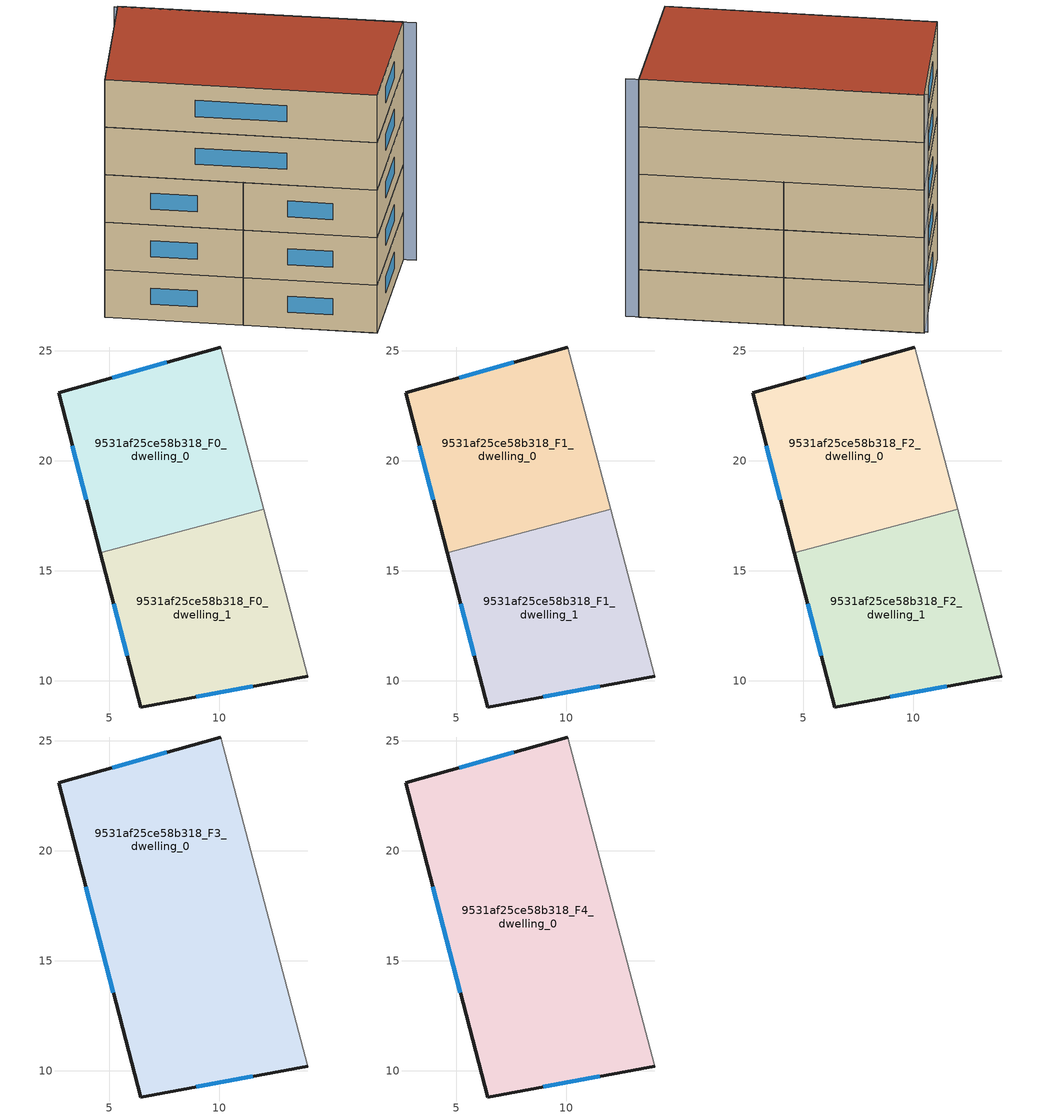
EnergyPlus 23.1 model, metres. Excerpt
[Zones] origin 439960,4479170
9531af25ce58b318_F0_dwelling_0
 floor ground (EU_floor_Construction): 12.03,17.8 10.07,25.17 2.7,23.09 4.6,15.83 z0
 wall outside (EU_wall_Construction): 4.6,15.83 2.7,23.09 10.07,25.17 z0:3
 wall adiabatic (EU_wall_Construction): 10.07,25.17 12.03,17.8 z0:3
 wall to 9531af25ce58b318_F0_dwelling_1 (EU_wall_Construction): 12.02,17.8 4.6,15.83 z0:3
 window (EU_Window_Construction): 3.97,18.24 3.33,20.68 / 5.14,23.78 7.63,24.48 z0.99:2.01
9531af25ce58b318_F0_dwelling_1
 floor ground (EU_floor_Construction): 14.03,10.22 12.03,17.8 4.6,15.83 6.43,8.82 z0
 wall outside (EU_wall_Construction): 14.03,10.22 6.43,8.82 4.6,15.83 z0:3
 wall adiabatic (EU_wall_Construction): 12.03,17.8 14.03,10.22 z0:3
 window (EU_Window_Construction): 11.52,9.76 8.95,9.28 / 5.83,11.14 5.21,13.51 z0.99:2.01
9531af25ce58b318_F1_dwelling_0
 floor to 9531af25ce58b318_F0_dwelling_0 (EU_floor_Construction): 12.02,17.8 10.07,25.17 2.7,23.09 4.6,15.83 z3
 wall outside (EU_wall_Construction): 4.6,15.83 2.7,23.09 10.07,25.17 z3:6
 wall adiabatic (EU_wall_Construction): 10.07,25.17 12.03,17.8 z3:6
 wall to 9531af25ce58b318_F1_dwelling_1 (EU_wall_Construction): 12.02,17.8 4.6,15.83 z3:6
 window (EU_Window_Construction): 3.97,18.24 3.33,20.68 / 5.14,23.78 7.63,24.48 z3.99:5.01
9531af25ce58b318_F1_dwelling_1
 floor to 9531af25ce58b318_F0_dwelling_1 (EU_floor_Construction): 14.03,10.22 12.02,17.8 4.6,15.83 6.43,8.82 z3
 wall outside (EU_wall_Construction): 14.03,10.22 6.43,8.82 4.6,15.83 z3:6
 wall adiabatic (EU_wall_Construction): 12.03,17.8 14.03,10.22 z3:6
 window (EU_Window_Construction): 11.52,9.76 8.95,9.28 / 5.83,11.14 5.21,13.51 z3.99:5.01
9531af25ce58b318_F2_dwelling_0
 floor to 9531af25ce58b318_F1_dwelling_0 (EU_floor_Construction): 12.02,17.8 10.07,25.17 2.7,23.09 4.6,15.83 z6
 wall outside (EU_wall_Construction): 4.6,15.83 2.7,23.09 10.07,25.17 z6:9
 wall adiabatic (EU_wall_Construction): 10.07,25.17 12.03,17.8 z6:9
 wall to 9531af25ce58b318_F2_dwelling_1 (EU_wall_Construction): 12.02,17.8 4.6,15.83 z6:9
 window (EU_Window_Construction): 3.97,18.24 3.33,20.68 / 5.14,23.78 7.63,24.48 z6.99:8.01
9531af25ce58b318_F2_dwelling_1
 floor to 9531af25ce58b318_F1_dwelling_1 (EU_floor_Construction): 14.03,10.22 12.02,17.8 4.6,15.83 6.43,8.82 z6
 wall outside (EU_wall_Construction): 14.03,10.22 6.43,8.82 4.6,15.83 z6:9
 wall adiabatic (EU_wall_Construction): 12.03,17.8 14.03,10.22 z6:9
 window (EU_Window_Construction): 11.52,9.76 8.95,9.28 / 5.83,11.14 5.21,13.51 z6.99:8.01
9531af25ce58b318_F3_dwelling_0
 floor to 9531af25ce58b318_F2_dwelling_0 (EU_floor_Construction): 12.02,17.8 10.07,25.17 2.7,23.09 4.6,15.83 z9
 floor to 9531af25ce58b318_F2_dwelling_1 (EU_floor_Construction): 14.03,10.22 12.02,17.8 4.6,15.83 6.43,8.82 z9
 wall outside (EU_wall_Construction): 14.03,10.22 6.43,8.82 2.7,23.09 10.07,25.17 z9:12
 wall adiabatic (EU_wall_Construction): 10.07,25.17 14.03,10.22 z9:12
 window (EU_Window_Construction): 11.52,9.76 8.95,9.28 / 5.2,13.55 3.94,18.36 / 5.14,23.78 7.63,24.48 z9.99:11.01
9531af25ce58b318_F4_dwelling_0
 floor to 9531af25ce58b318_F3_dwelling_0 (EU_floor_Construction): 14.03,10.22 10.07,25.17 2.7,23.09 6.43,8.82 z12
 wall outside (EU_wall_Construction): 14.03,10.22 6.43,8.82 2.7,23.09 10.07,25.17 z12:15
 wall adiabatic (EU_wall_Construction): 10.07,25.17 14.03,10.22 z12:15
 window (EU_Window_Construction): 11.52,9.76 8.95,9.28 / 5.2,13.55 3.94,18.36 / 5.14,23.78 7.63,24.48 z12.99:14.01
 roof outside (EU_roof_Construction): 10.07,25.17 14.03,10.22 6.43,8.82 2.7,23.09 z15
shading: 14.22,9.54 9.94,25.31 z0:15
[Building]
EU S2 Campaign: North Axis=0; Terrain=City; Solar Distribution=FullExterior
[Site:Location]
Madrid: Latitude=40.5; Longitude=-3.5; Time Zone=1; Elevation=609
[SizingPeriod:WeatherFileDays]
AnnualSizingPeriod: Begin Month=1; Begin Day of Month=1; End Month=12; End Day of Month=31; Day of Week for Start Day=Monday; Use Weather File Daylight Saving Period=No; Use Weather File Rain and Snow Indicators=No
[MATERIAL]
EU_InternalMass_Material: Roughness=MediumRough; Thickness=0.1; Conductivity=1; Density=1800; Specific Heat=900; Thermal Absorptance=0.9; Solar Absorptance=0.7; Visible Absorptance=0.7
[MATERIAL:NOMASS] Roughness=MediumRough; Thermal Absorptance=0.9; Solar Absorptance=0.7; Visible Absorptance=0.7
Name | Thermal Resistance
EU_wall_NoMass | 0.609216
EU_roof_NoMass | 0.513268
EU_floor_NoMass | 0.568163
[WINDOWMATERIAL:SIMPLEGLAZINGSYSTEM]
EU_Window_SimpleGlazing: UFactor=5.50606; Solar Heat Gain Coefficient=0.85; Visible Transmittance=0.85
[CONSTRUCTION]
EU_wall_Construction: EU_wall_NoMass
EU_roof_Construction: EU_roof_NoMass
EU_floor_Construction: EU_floor_NoMass
EU_InternalMass_Construction: EU_InternalMass_Material
EU_Window_Construction: EU_Window_SimpleGlazing
[ZONE] Type=1; Multiplier=1; Ceiling Height=autocalculate; Floor Area=autocalculate; Part of Total Floor Area=Yes
Name | Volume
9531af25ce58b318_F0_dwelling_0; 9531af25ce58b318_F1_dwelling_0; 9531af25ce58b318_F2_dwelling_0; 9531af25ce58b318_F0_dwelling_1; 9531af25ce58b318_F1_dwelling_1; 9531af25ce58b318_F2_dwelling_1 | 174.11
9531af25ce58b318_F3_dwelling_0 | 348.211
9531af25ce58b318_F4_dwelling_0 | 348.212
[INTERNALMASS] Construction=EU_InternalMass_Construction
Name | Zone or ZoneList | Surface Area
9531af25ce58b318_F0_dwelling_0_EU_InternalMass | 9531af25ce58b318_F0_dwelling_0 | 58.0367
9531af25ce58b318_F0_dwelling_1_EU_InternalMass | 9531af25ce58b318_F0_dwelling_1 | 58.0366
9531af25ce58b318_F1_dwelling_0_EU_InternalMass | 9531af25ce58b318_F1_dwelling_0 | 58.0367
9531af25ce58b318_F1_dwelling_1_EU_InternalMass | 9531af25ce58b318_F1_dwelling_1 | 58.0366
9531af25ce58b318_F2_dwelling_0_EU_InternalMass | 9531af25ce58b318_F2_dwelling_0 | 58.0367
9531af25ce58b318_F2_dwelling_1_EU_InternalMass | 9531af25ce58b318_F2_dwelling_1 | 58.0366
9531af25ce58b318_F3_dwelling_0_EU_InternalMass | 9531af25ce58b318_F3_dwelling_0 | 116.071
9531af25ce58b318_F4_dwelling_0_EU_InternalMass | 9531af25ce58b318_F4_dwelling_0 | 116.071
[OTHEREQUIPMENT] Fuel Type=Electricity; Design Level Calculation Method=Watts/Area; Power per Zone Floor Area=1; Fraction Latent=0; Fraction Radiant=0; Fraction Lost=0; Carbon Dioxide Generation Rate=0; EndUse Subcategory=EU_Step8_InternalGains
Name | Zone or ZoneList or Space or SpaceList | Schedule
EU_Step8_InternalGain_9531af25ce58b318_F0_dwelling_0_f000 | 9531af25ce58b318_F0_dwelling_0 | EU_Step8_GainSchedule_9531af25ce58b318_F0_dwelling_0_f000
EU_Step8_InternalGain_9531af25ce58b318_F0_dwelling_1_f000 | 9531af25ce58b318_F0_dwelling_1 | EU_Step8_GainSchedule_9531af25ce58b318_F0_dwelling_1_f000
EU_Step8_InternalGain_9531af25ce58b318_F1_dwelling_0_f000 | 9531af25ce58b318_F1_dwelling_0 | EU_Step8_GainSchedule_9531af25ce58b318_F1_dwelling_0_f000
EU_Step8_InternalGain_9531af25ce58b318_F1_dwelling_1_f000 | 9531af25ce58b318_F1_dwelling_1 | EU_Step8_GainSchedule_9531af25ce58b318_F1_dwelling_1_f000
EU_Step8_InternalGain_9531af25ce58b318_F2_dwelling_0_f000 | 9531af25ce58b318_F2_dwelling_0 | EU_Step8_GainSchedule_9531af25ce58b318_F2_dwelling_0_f000
EU_Step8_InternalGain_9531af25ce58b318_F2_dwelling_1_f000 | 9531af25ce58b318_F2_dwelling_1 | EU_Step8_GainSchedule_9531af25ce58b318_F2_dwelling_1_f000
EU_Step8_InternalGain_9531af25ce58b318_F3_dwelling_0_f000 | 9531af25ce58b318_F3_dwelling_0 | EU_Step8_GainSchedule_9531af25ce58b318_F3_dwelling_0_f000
EU_Step8_InternalGain_9531af25ce58b318_F4_dwelling_0_f000 | 9531af25ce58b318_F4_dwelling_0 | EU_Step8_GainSchedule_9531af25ce58b318_F4_dwelling_0_f000
[ZONEVENTILATION:DESIGNFLOWRATE] Schedule=EU_AlwaysOn; Design Flow Rate Calculation Method=AirChanges/Hour; Air Changes per Hour=0.752966; Ventilation Type=Natural; Fan Pressure Rise=0; Fan Total Efficiency=1; Constant Term Coefficient=1; Temperature Term Coefficient=0; Velocity Term Coefficient=0; Velocity Squared Term Coefficient=0; Minimum Indoor Temperature=-100; Maximum Indoor Temperature=100; Delta Temperature=-100; Minimum Outdoor Temperature=-100; Maximum Outdoor Temperature=100; Maximum Wind Speed=40
Name | Zone or ZoneList or Space or SpaceList
EU_ConstantAir_9531af25ce58b318_F0_dwelling_0 | 9531af25ce58b318_F0_dwelling_0
EU_ConstantAir_9531af25ce58b318_F0_dwelling_1 | 9531af25ce58b318_F0_dwelling_1
EU_ConstantAir_9531af25ce58b318_F1_dwelling_0 | 9531af25ce58b318_F1_dwelling_0
EU_ConstantAir_9531af25ce58b318_F1_dwelling_1 | 9531af25ce58b318_F1_dwelling_1
EU_ConstantAir_9531af25ce58b318_F2_dwelling_0 | 9531af25ce58b318_F2_dwelling_0
EU_ConstantAir_9531af25ce58b318_F2_dwelling_1 | 9531af25ce58b318_F2_dwelling_1
EU_ConstantAir_9531af25ce58b318_F3_dwelling_0 | 9531af25ce58b318_F3_dwelling_0
EU_ConstantAir_9531af25ce58b318_F4_dwelling_0 | 9531af25ce58b318_F4_dwelling_0
[HVACTEMPLATE:THERMOSTAT] Constant Heating Setpoint=20; Constant Cooling Setpoint=50
EU_HeatOnly_9531af25ce58b318_F0_dwelling_0; EU_HeatOnly_9531af25ce58b318_F0_dwelling_1; EU_HeatOnly_9531af25ce58b318_F1_dwelling_0; EU_HeatOnly_9531af25ce58b318_F1_dwelling_1; EU_HeatOnly_9531af25ce58b318_F2_dwelling_0; EU_HeatOnly_9531af25ce58b318_F2_dwelling_1; EU_HeatOnly_9531af25ce58b318_F3_dwelling_0; EU_HeatOnly_9531af25ce58b318_F4_dwelling_0
[HVACTEMPLATE:ZONE:IDEALLOADSAIRSYSTEM] System Availability Schedule=EU_AlwaysOn; Maximum Heating Supply Air Temperature=50; Minimum Cooling Supply Air Temperature=13; Maximum Heating Supply Air Humidity Ratio=0.0156; Minimum Cooling Supply Air Humidity Ratio=0.0077; Heating Limit=NoLimit; Cooling Limit=NoLimit; Heating Availability Schedule=EU_AlwaysOn; Cooling Availability Schedule=EU_CoolingOff; Dehumidification Control Type=ConstantSensibleHeatRatio; Cooling Sensible Heat Ratio=0.7; Dehumidification Setpoint=60; Humidification Control Type=None; Humidification Setpoint=30; Outdoor Air Method=None; Outdoor Air Flow Rate per Person=0.00944; Outdoor Air Flow Rate per Zone Floor Area=0; Outdoor Air Flow Rate per Zone=0; Demand Controlled Ventilation Type=None; Outdoor Air Economizer Type=NoEconomizer; Heat Recovery Type=None; Sensible Heat Recovery Effectiveness=0.7; Latent Heat Recovery Effectiveness=0.65
Name | Template Thermostat
9531af25ce58b318_F0_dwelling_0 | EU_HeatOnly_9531af25ce58b318_F0_dwelling_0
9531af25ce58b318_F0_dwelling_1 | EU_HeatOnly_9531af25ce58b318_F0_dwelling_1
9531af25ce58b318_F1_dwelling_0 | EU_HeatOnly_9531af25ce58b318_F1_dwelling_0
9531af25ce58b318_F1_dwelling_1 | EU_HeatOnly_9531af25ce58b318_F1_dwelling_1
9531af25ce58b318_F2_dwelling_0 | EU_HeatOnly_9531af25ce58b318_F2_dwelling_0
9531af25ce58b318_F2_dwelling_1 | EU_HeatOnly_9531af25ce58b318_F2_dwelling_1
9531af25ce58b318_F3_dwelling_0 | EU_HeatOnly_9531af25ce58b318_F3_dwelling_0
9531af25ce58b318_F4_dwelling_0 | EU_HeatOnly_9531af25ce58b318_F4_dwelling_0
[SIZING:ZONE] Zone Cooling Design Supply Air Temperature Input Method=SupplyAirTemperature; Zone Cooling Design Supply Air Temperature=13; Zone Heating Design Supply Air Temperature Input Method=SupplyAirTemperature; Zone Heating Design Supply Air Temperature=50; Zone Cooling Design Supply Air Humidity Ratio=0.008; Zone Heating Design Supply Air Humidity Ratio=0.008; Cooling Design Air Flow Method=DesignDay; Cooling Design Air Flow Rate=0; Cooling Minimum Air Flow per Zone Floor Area=0.000762; Cooling Minimum Air Flow=0; Cooling Minimum Air Flow Fraction=0.2; Heating Design Air Flow Method=DesignDay; Heating Design Air Flow Rate=0; Heating Maximum Air Flow per Zone Floor Area=0.002032; Heating Maximum Air Flow=0.141576; Heating Maximum Air Flow Fraction=0.3; Account for Dedicated Outdoor Air System=No; Dedicated Outdoor Air System Control Strategy=NeutralSupplyAir; Dedicated Outdoor Air Low Setpoint Temperature for Design=autosize; Dedicated Outdoor Air High Setpoint Temperature for Design=autosize; Zone Load Sizing Method=Sensible Load Only No Latent Load; Zone Latent Cooling Design Supply Air Humidity Ratio Input Method=HumidityRatioDifference; Zone Cooling Design Supply Air Humidity Ratio Difference=0.005; Zone Latent Heating Design Supply Air Humidity Ratio Input Method=HumidityRatioDifference; Zone Humidification Design Supply Air Humidity Ratio Difference=0.005
9531af25ce58b318_F0_dwelling_0; 9531af25ce58b318_F0_dwelling_1; 9531af25ce58b318_F1_dwelling_0; 9531af25ce58b318_F1_dwelling_1; 9531af25ce58b318_F2_dwelling_0; 9531af25ce58b318_F2_dwelling_1; 9531af25ce58b318_F3_dwelling_0; 9531af25ce58b318_F4_dwelling_0
[SCHEDULE:CONSTANT]
Name | Hourly Value
EU_AlwaysOn | 1
EU_CoolingOff | 0
[SCHEDULE:FILE] Column Number=1; Rows to Skip at Top=0; Number of Hours of Data=8760; Column Separator=Comma; Interpolate to Timestep=No; Minutes per Item=60; Adjust Schedule for Daylight Savings=Yes
Name | File
EU_Step8_GainSchedule_9531af25ce58b318_F0_dwelling_0_f000 | ../../schedules/9531af25ce58b318/9531af25ce58b318_F0_dwelling_0_f000_gain.csv
EU_Step8_GainSchedule_9531af25ce58b318_F0_dwelling_1_f000 | ../../schedules/9531af25ce58b318/9531af25ce58b318_F0_dwelling_1_f000_gain.csv
EU_Step8_GainSchedule_9531af25ce58b318_F1_dwelling_0_f000 | ../../schedules/9531af25ce58b318/9531af25ce58b318_F1_dwelling_0_f000_gain.csv
EU_Step8_GainSchedule_9531af25ce58b318_F1_dwelling_1_f000 | ../../schedules/9531af25ce58b318/9531af25ce58b318_F1_dwelling_1_f000_gain.csv
EU_Step8_GainSchedule_9531af25ce58b318_F2_dwelling_0_f000 | ../../schedules/9531af25ce58b318/9531af25ce58b318_F2_dwelling_0_f000_gain.csv
EU_Step8_GainSchedule_9531af25ce58b318_F2_dwelling_1_f000 | ../../schedules/9531af25ce58b318/9531af25ce58b318_F2_dwelling_1_f000_gain.csv
EU_Step8_GainSchedule_9531af25ce58b318_F3_dwelling_0_f000 | ../../schedules/9531af25ce58b318/9531af25ce58b318_F3_dwelling_0_f000_gain.csv
EU_Step8_GainSchedule_9531af25ce58b318_F4_dwelling_0_f000 | ../../schedules/9531af25ce58b318/9531af25ce58b318_F4_dwelling_0_f000_gain.csv
